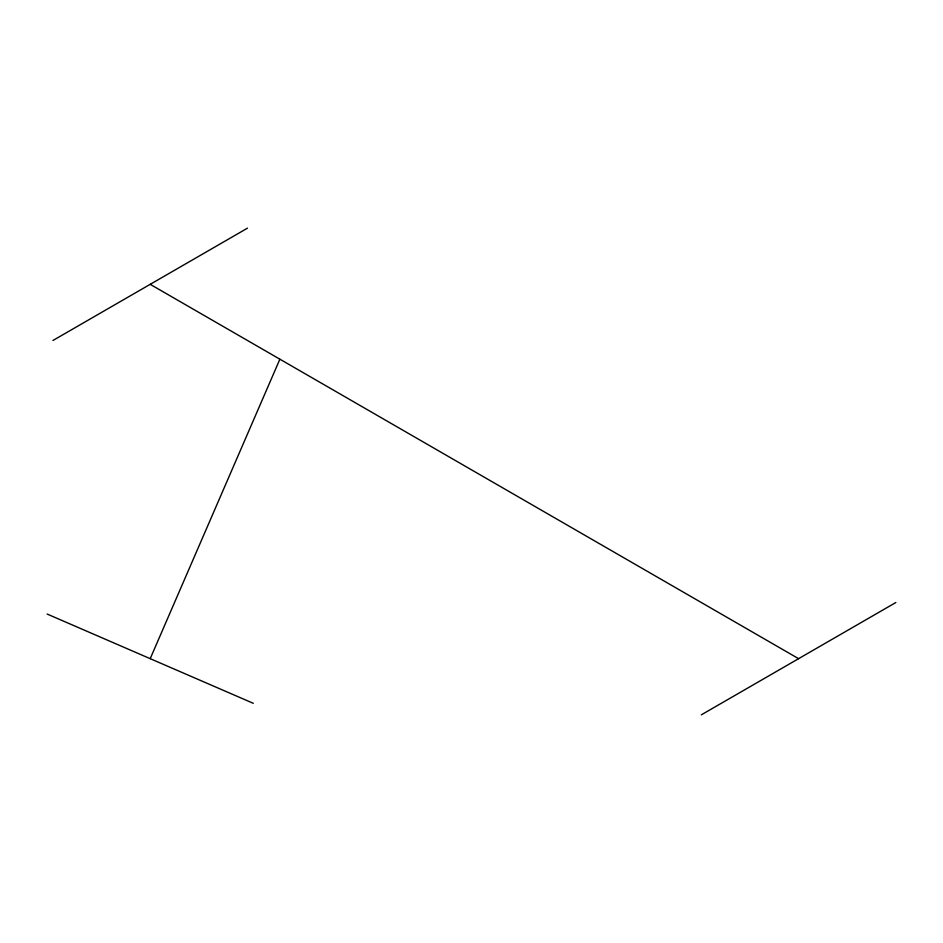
<?xml version="1.0" encoding="UTF-8"?>
<svg xmlns="http://www.w3.org/2000/svg" width="943" height="943" viewBox="0 0 943 943"><rect width="100%" height="100%" fill="white"/><g stroke="black" fill="none" stroke-linecap="round" stroke-linejoin="round"><path stroke-width="1.41" d="M150.208 658.674L279.882 359.2M52.949 340.482L247.467 228.171M701.333 714.829L895.85 602.518M47.15 614.046L253.266 703.301M150.208 284.326L798.591 658.674"/></g></svg>
